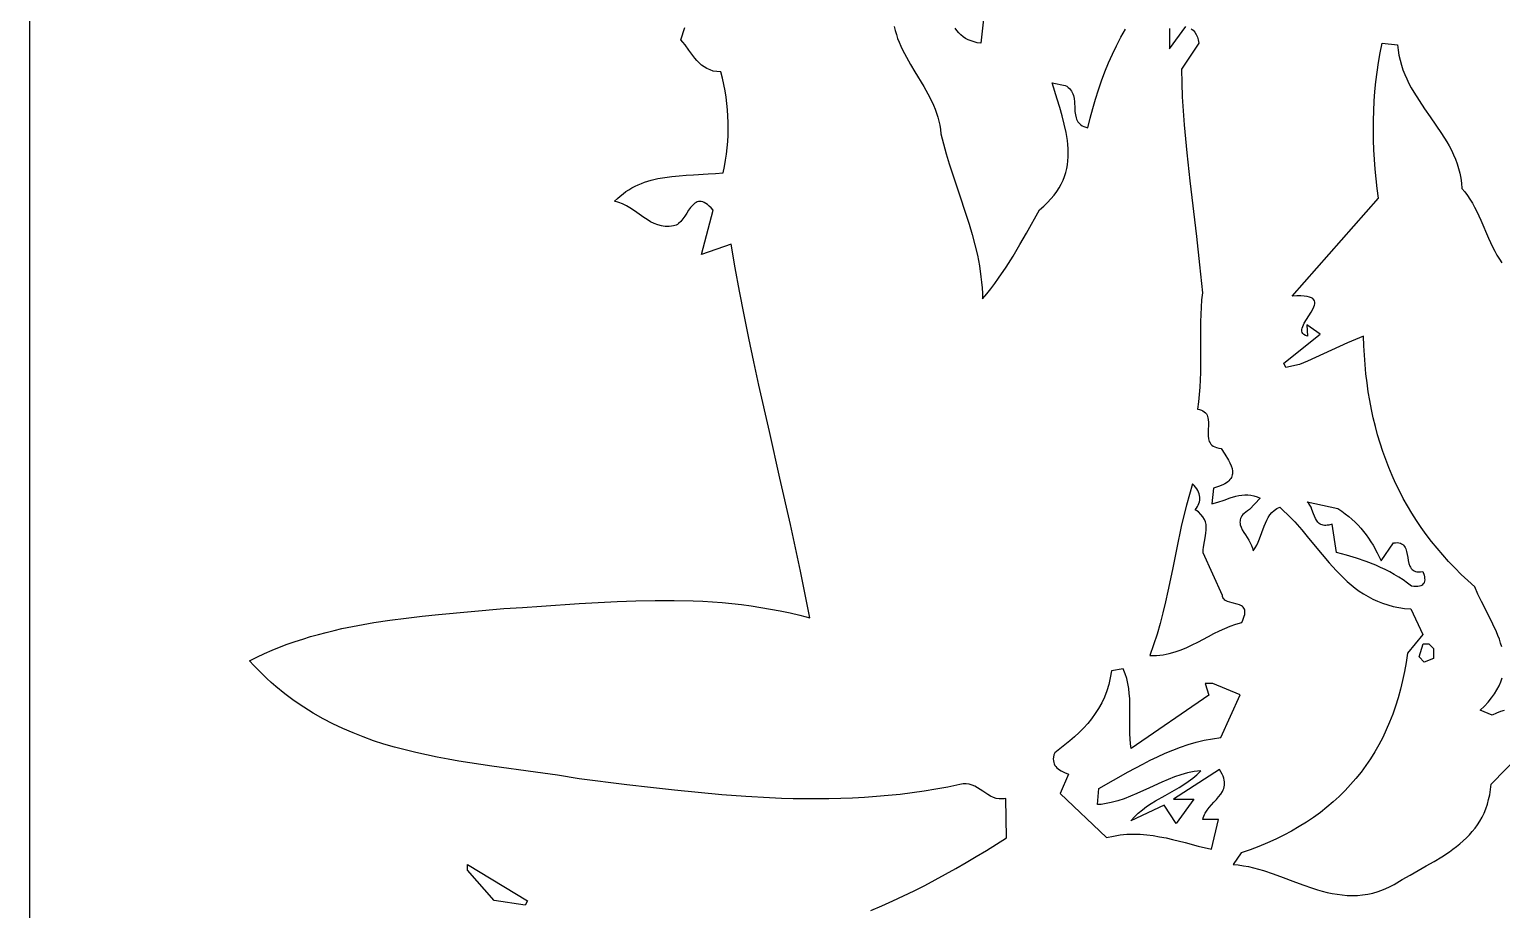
# Model space of a CAD drawing. Header units: metres. Extents: x 0 to 50, y 0 to 50.
# Drawn here: x 0 to 16.84, y 16.63 to 26.69 of the extents above; entities that cross this region are included whole.
import ezdxf

# ---------------------------------------------------------------- set-up
doc = ezdxf.new("R2010")
doc.units = ezdxf.units.M

msp = doc.modelspace()

# ---------------------------------------------------------------- linework, layer by layer
for points in [[(0, 47), (0, 3)], [(10.913508, 26.84441), (10.879008, 26.534013), (10.879008, 26.534013), (10.839927, 26.540601), (10.803089, 26.549556), (10.768486, 26.560877), (10.73611, 26.574562), (10.705951, 26.590609), (10.678002, 26.609016), (10.652253, 26.629783), (10.628697, 26.652907), (10.607325, 26.678387), (10.588128, 26.706221)], [(9.623575, 16.619814), (9.749253, 16.673623), (9.873613, 16.729302), (9.996718, 16.786798), (10.118632, 16.846059), (10.239417, 16.907033), (10.359137, 16.969667), (10.477853, 17.033909), (10.59563, 17.099708), (10.712531, 17.16701), (10.828618, 17.235763), (10.943954, 17.305916), (11.172626, 17.45021), (11.165529, 17.901524), (11.165529, 17.901524), (11.146036, 17.897564), (11.127146, 17.895381), (11.10882, 17.894854), (11.091015, 17.895863), (11.05681, 17.902007), (11.024205, 17.912848), (10.992875, 17.927423), (10.962494, 17.944769), (10.903275, 17.983917), (10.843946, 18.022585), (10.813426, 18.03933), (10.7819, 18.053064), (10.749045, 18.062824), (10.714534, 18.067645), (10.696555, 18.067903), (10.678041, 18.066565), (10.65895, 18.063511), (10.639241, 18.05862), (10.639241, 18.05862), (10.503049, 18.030732), (10.366893, 18.005762), (10.230769, 17.983611), (10.094676, 17.96418), (9.958611, 17.947371), (9.822574, 17.933086), (9.686561, 17.921225), (9.55057, 17.91169), (9.4146, 17.904383), (9.278649, 17.899204), (9.142714, 17.896056), (9.006794, 17.894839), (8.870886, 17.895456), (8.734989, 17.897807), (8.5991, 17.901793), (8.463217, 17.907317), (8.191462, 17.922582), (7.919709, 17.942813), (7.647939, 17.967221), (7.376139, 17.995017), (7.10429, 18.025412), (6.832377, 18.057618), (6.288292, 18.124306), (6.288292, 18.124306), (6.039425, 18.165064), (5.789143, 18.201769), (5.287048, 18.271481), (5.036591, 18.308719), (4.911807, 18.328858), (4.787432, 18.350364), (4.663551, 18.3735), (4.540249, 18.398532), (4.417611, 18.425724), (4.29572, 18.455339), (4.174663, 18.487643), (4.054524, 18.5229), (3.935387, 18.561374), (3.817337, 18.603329), (3.70046, 18.649031), (3.584839, 18.698743), (3.47056, 18.75273), (3.357707, 18.811256), (3.246366, 18.874586), (3.13662, 18.942984), (3.028555, 19.016715), (2.922255, 19.096042), (2.817806, 19.181231), (2.766302, 19.226106), (2.715291, 19.272546), (2.664786, 19.320583), (2.614796, 19.37025), (2.565333, 19.421581), (2.516406, 19.474609), (2.516406, 19.474609), (2.601877, 19.516882), (2.687905, 19.556746), (2.77447, 19.594292), (2.86155, 19.629607), (2.949124, 19.662781), (3.037172, 19.693902), (3.125672, 19.723058), (3.214603, 19.750339), (3.303945, 19.775834), (3.393676, 19.79963), (3.483775, 19.821817), (3.574221, 19.842484), (3.756072, 19.87961), (3.939059, 19.911719), (4.123015, 19.93952), (4.307772, 19.963723), (4.493161, 19.985038), (4.679014, 20.004175), (5.051442, 20.038752), (5.423709, 20.073132), (5.423709, 20.073132), (5.639111, 20.085528), (5.854662, 20.099372), (6.286463, 20.127972), (6.502841, 20.141015), (6.71962, 20.152075), (6.936864, 20.160296), (7.154638, 20.16482), (7.373003, 20.16479), (7.592024, 20.159348), (7.7018, 20.154329), (7.811763, 20.147637), (7.921922, 20.139162), (8.032285, 20.128799), (8.142859, 20.11644), (8.253652, 20.101977), (8.364672, 20.085305), (8.475928, 20.066314), (8.587426, 20.044899), (8.699175, 20.020953), (8.811184, 19.994367), (8.923459, 19.965035), (8.923459, 19.965035), (8.871324, 20.232482), (8.816853, 20.499351), (8.760433, 20.765757), (8.702449, 21.031814), (8.583342, 21.563344), (8.462626, 22.094859), (8.343397, 22.62728), (8.285308, 22.894116), (8.228751, 23.161524), (8.174113, 23.429618), (8.121782, 23.698513), (8.072144, 23.968323), (8.025585, 24.239165), (7.686701, 24.119034), (7.819557, 24.626489), (7.819557, 24.626489), (7.796939, 24.651816), (7.775471, 24.673018), (7.755092, 24.690309), (7.735743, 24.703902), (7.717363, 24.714008), (7.699891, 24.720842), (7.683267, 24.724616), (7.667431, 24.725542), (7.652321, 24.723833), (7.637878, 24.719703), (7.624041, 24.713363), (7.610749, 24.705027), (7.597943, 24.694908), (7.585561, 24.683217), (7.561829, 24.655974), (7.539071, 24.625001), (7.516802, 24.592), (7.494539, 24.558672), (7.471798, 24.52672), (7.448095, 24.497847), (7.422946, 24.473753), (7.409679, 24.464031), (7.395869, 24.456141), (7.381456, 24.450298), (7.366379, 24.446714), (7.366379, 24.446714), (7.341841, 24.442074), (7.31792, 24.439355), (7.294579, 24.438451), (7.271776, 24.439257), (7.249474, 24.441667), (7.227631, 24.445576), (7.185169, 24.45747), (7.144075, 24.474096), (7.104031, 24.49461), (7.064724, 24.518171), (7.025838, 24.543934), (6.948062, 24.598696), (6.908542, 24.626009), (6.86818, 24.652153), (6.826659, 24.676285), (6.783664, 24.697561), (6.73888, 24.715139), (6.69199, 24.728176), (6.69199, 24.728176), (6.723437, 24.758846), (6.755596, 24.787273), (6.788441, 24.813548), (6.821949, 24.837764), (6.856096, 24.860012), (6.890859, 24.880385), (6.926213, 24.898975), (6.962136, 24.915873), (6.998602, 24.931171), (7.035588, 24.944961), (7.111027, 24.968387), (7.188261, 24.986886), (7.2671, 25.001194), (7.347354, 25.012045), (7.428831, 25.020177), (7.511342, 25.026323), (7.594696, 25.031222), (7.763172, 25.040214), (7.847912, 25.04578), (7.932735, 25.053039), (7.932735, 25.053039), (7.947379, 25.124429), (7.959982, 25.195946), (7.970518, 25.267583), (7.978963, 25.339336), (7.985289, 25.411197), (7.989473, 25.483162), (7.99149, 25.555223), (7.991312, 25.627374), (7.988917, 25.699611), (7.984277, 25.771925), (7.977368, 25.844313), (7.968165, 25.916767), (7.956641, 25.989281), (7.942773, 26.06185), (7.926534, 26.134468), (7.907899, 26.207127), (7.907899, 26.207127), (7.862533, 26.209658), (7.82109, 26.21699), (7.783206, 26.228678), (7.748517, 26.244278), (7.71666, 26.263344), (7.687272, 26.285434), (7.659989, 26.310101), (7.634449, 26.336902), (7.610286, 26.365392), (7.587139, 26.395126), (7.542436, 26.456549), (7.497433, 26.517615), (7.473911, 26.546902), (7.449223, 26.574767), (7.497014, 26.715164)], [(9.891185, 26.72746), (9.901625, 26.681048), (9.914397, 26.635395), (9.929302, 26.590434), (9.946148, 26.546101), (9.964737, 26.50233), (9.984874, 26.459055), (10.02901, 26.373734), (10.076991, 26.289612), (10.127253, 26.206168), (10.228358, 26.039215), (10.276072, 25.954659), (10.319807, 25.868686), (10.339693, 25.825004), (10.357998, 25.780771), (10.374526, 25.735922), (10.389081, 25.690392), (10.401467, 25.644114), (10.41149, 25.597023), (10.418953, 25.549055), (10.423661, 25.500143), (10.423661, 25.500143), (10.452134, 25.384468), (10.484163, 25.269508), (10.519023, 25.155043), (10.555991, 25.040849), (10.633347, 24.812388), (10.710434, 24.582345), (10.747063, 24.466176), (10.781451, 24.348944), (10.812872, 24.230428), (10.840601, 24.110405), (10.863914, 23.988654), (10.882086, 23.864951), (10.889017, 23.802299), (10.894392, 23.739075), (10.898118, 23.675252), (10.900106, 23.610803), (10.900106, 23.610803), (10.948406, 23.668242), (10.995118, 23.726998), (11.040366, 23.78697), (11.084276, 23.848056), (11.168577, 23.973165), (11.249022, 24.101515), (11.326607, 24.232294), (11.402333, 24.364692), (11.552198, 24.631101), (11.552198, 24.631101), (11.600123, 24.671661), (11.643636, 24.712712), (11.682897, 24.754237), (11.718068, 24.796217), (11.749309, 24.838635), (11.776781, 24.881472), (11.800647, 24.924711), (11.821067, 24.968334), (11.838201, 25.012322), (11.852213, 25.056657), (11.863261, 25.101322), (11.871509, 25.146299), (11.877116, 25.191569), (11.880244, 25.237114), (11.881055, 25.282917), (11.879708, 25.32896), (11.876366, 25.375224), (11.87119, 25.421692), (11.864341, 25.468345), (11.855979, 25.515165), (11.835364, 25.609236), (11.810635, 25.703762), (11.78308, 25.798597), (11.753989, 25.893597), (11.696357, 26.08352), (11.844828, 26.053063), (11.844828, 26.053063), (11.863746, 26.042024), (11.880268, 26.029859), (11.894561, 26.016654), (11.906797, 26.002494), (11.917146, 25.987467), (11.925777, 25.971657), (11.93286, 25.955152), (11.938566, 25.938038), (11.946524, 25.902325), (11.951011, 25.865209), (11.955011, 25.78952), (11.957243, 25.752326), (11.961444, 25.716486), (11.968972, 25.682687), (11.974409, 25.666768), (11.981188, 25.651619), (11.989478, 25.637324), (11.99945, 25.623971), (12.011274, 25.611646), (12.02512, 25.600434), (12.041157, 25.590421), (12.059556, 25.581694), (12.080487, 25.57434), (12.104119, 25.568443), (12.104119, 25.568443), (12.131107, 25.67909), (12.160293, 25.78814), (12.19175, 25.895587), (12.225552, 26.001427), (12.261772, 26.105654), (12.300484, 26.208262), (12.341761, 26.309246), (12.385675, 26.4086), (12.432302, 26.506319), (12.481713, 26.602396), (12.533983, 26.696828)], [(13.0387, 26.701805), (13.03832, 26.47016), (13.226717, 26.724702)], [(13.285946, 26.701076), (13.309359, 26.682876), (13.328982, 26.660664), (13.345075, 26.634622), (13.357897, 26.604935), (13.367705, 26.571786), (13.37476, 26.53536), (13.17377, 26.2392), (13.17377, 26.2392), (13.177791, 26.079729), (13.184691, 25.920281), (13.194165, 25.760841), (13.205913, 25.601392), (13.219631, 25.441918), (13.235017, 25.282406), (13.269581, 24.9632), (13.345406, 24.323626), (13.381826, 24.00301), (13.414022, 23.681673), (13.414022, 23.681673), (13.405629, 23.599221), (13.399718, 23.516666), (13.395893, 23.434011), (13.393762, 23.351256), (13.392999, 23.185449), (13.394274, 23.019254), (13.394429, 22.852679), (13.393101, 22.769251), (13.390309, 22.68573), (13.38566, 22.602118), (13.378758, 22.518416), (13.369209, 22.434625), (13.356619, 22.350745), (13.356619, 22.350745), (13.381323, 22.345845), (13.402708, 22.339129), (13.421, 22.33072), (13.436428, 22.32074), (13.449219, 22.309312), (13.4596, 22.29656), (13.467799, 22.282606), (13.474043, 22.267573), (13.47856, 22.251584), (13.481578, 22.234763), (13.484025, 22.199112), (13.483205, 22.161603), (13.480936, 22.123221), (13.479041, 22.084948), (13.479338, 22.047767), (13.483647, 22.012663), (13.487876, 21.996196), (13.49379, 21.980617), (13.501618, 21.966049), (13.511586, 21.952614), (13.523923, 21.940435), (13.538856, 21.929636), (13.556612, 21.920339), (13.577419, 21.912668), (13.601504, 21.906744), (13.629095, 21.902691), (13.629095, 21.902691), (13.672615, 21.835659), (13.712835, 21.76931), (13.729787, 21.736734), (13.74361, 21.70474), (13.753536, 21.673465), (13.758797, 21.643045), (13.758626, 21.613618), (13.756263, 21.59932), (13.752254, 21.585321), (13.746503, 21.571639), (13.738913, 21.558291), (13.72939, 21.545294), (13.717836, 21.532665), (13.704157, 21.520421), (13.688255, 21.508579), (13.670035, 21.497157), (13.649402, 21.486171), (13.600508, 21.465578), (13.540806, 21.446936), (13.521, 21.267058), (13.521, 21.267058), (13.592047, 21.288378), (13.661648, 21.312611), (13.730271, 21.336414), (13.798382, 21.356444), (13.832391, 21.364), (13.866447, 21.36936), (13.900608, 21.372105), (13.934933, 21.371818), (13.96948, 21.368081), (14.004308, 21.360477), (14.039474, 21.348587), (14.075037, 21.331994), (13.951645, 21.202715), (13.951645, 21.202715), (13.92898, 21.188289), (13.909356, 21.173873), (13.892623, 21.159465), (13.878633, 21.145063), (13.867235, 21.130663), (13.85828, 21.116262), (13.851619, 21.101859), (13.847103, 21.08745), (13.844581, 21.073032), (13.843904, 21.058604), (13.844923, 21.044161), (13.847489, 21.029702), (13.856661, 21.000723), (13.870224, 20.971645), (13.886984, 20.942446), (13.905744, 20.913104), (13.944482, 20.853906), (13.962068, 20.824005), (13.976871, 20.793875), (13.987696, 20.763494), (13.993346, 20.732839), (13.993346, 20.732839), (14.01617, 20.764286), (14.035927, 20.797508), (14.05317, 20.832116), (14.06845, 20.86772), (14.095323, 20.94036), (14.120958, 21.012315), (14.134689, 21.047062), (14.149765, 21.08047), (14.166736, 21.11215), (14.186153, 21.141713), (14.208569, 21.168768), (14.234534, 21.192928), (14.2646, 21.213802), (14.299318, 21.231002), (14.299318, 21.231002), (14.343837, 21.190607), (14.387157, 21.148769), (14.429412, 21.10566), (14.470735, 21.061448), (14.551129, 20.970402), (14.629415, 20.876994), (14.783974, 20.688548), (14.862402, 20.596237), (14.943031, 20.50702), (14.984507, 20.463997), (15.026938, 20.422259), (15.070458, 20.381976), (15.115201, 20.343318), (15.161303, 20.306456), (15.208897, 20.271561), (15.258119, 20.238803), (15.309103, 20.208352), (15.361984, 20.180379), (15.416896, 20.155054), (15.473975, 20.132547), (15.533354, 20.11303), (15.595169, 20.096673), (15.659554, 20.083646), (15.726643, 20.074119), (15.796572, 20.068263), (15.933705, 19.77576), (15.760479, 19.561921), (15.760479, 19.561921), (15.744687, 19.455425), (15.726096, 19.35118), (15.704703, 19.249188), (15.680507, 19.149451), (15.653507, 19.05197), (15.6237, 18.956746), (15.591085, 18.863782), (15.555659, 18.773077), (15.517422, 18.684635), (15.476371, 18.598456), (15.432504, 18.514541), (15.38582, 18.432893), (15.336316, 18.353512), (15.283992, 18.2764), (15.228845, 18.201559), (15.170873, 18.12899), (15.110075, 18.058694), (15.046449, 17.990673), (14.979993, 17.924928), (14.910705, 17.861461), (14.838583, 17.800273), (14.763626, 17.741366), (14.685832, 17.684741), (14.605198, 17.630399), (14.521724, 17.578342), (14.435408, 17.528572), (14.346246, 17.481089), (14.254239, 17.435896), (14.159384, 17.392993), (14.061678, 17.352383), (13.961121, 17.314066), (13.857711, 17.278044), (13.766659, 17.146867), (13.766659, 17.146867), (13.825125, 17.140833), (13.883194, 17.13213), (13.940899, 17.121018), (13.998275, 17.107756), (14.055356, 17.092604), (14.112175, 17.075821), (14.225161, 17.038402), (14.337505, 16.997576), (14.449477, 16.955418), (14.561345, 16.914006), (14.673381, 16.875416), (14.729547, 16.857828), (14.785855, 16.841725), (14.84234, 16.827365), (14.899036, 16.815009), (14.955976, 16.804916), (15.013195, 16.797345), (15.070725, 16.792557), (15.128601, 16.79081), (15.186856, 16.792365), (15.245524, 16.79748), (15.304639, 16.806416), (15.364235, 16.819432), (15.424345, 16.836788), (15.485003, 16.858742), (15.546243, 16.885556), (15.608099, 16.917487), (15.608099, 16.917487), (15.697578, 16.972537), (15.788886, 17.025475), (15.973102, 17.128727), (16.064068, 17.180895), (16.152976, 17.234662), (16.238855, 17.290954), (16.280354, 17.320337), (16.320732, 17.350699), (16.359867, 17.382156), (16.397638, 17.414824), (16.433922, 17.448818), (16.468598, 17.484256), (16.501546, 17.521252), (16.532643, 17.559923), (16.561768, 17.600385), (16.5888, 17.642753), (16.613617, 17.687143), (16.636097, 17.733672), (16.65612, 17.782455), (16.673564, 17.833608), (16.688307, 17.887247), (16.700227, 17.943488), (16.709204, 18.002447), (16.715116, 18.06424), (17.223211, 18.582073)], [(16.837486, 19.633088), (16.824977, 19.676798), (16.810525, 19.720377), (16.794351, 19.763834), (16.776679, 19.807175), (16.737721, 19.893543), (16.695425, 19.97954), (16.607909, 20.150661), (16.566235, 20.235906), (16.528315, 20.32102), (16.528315, 20.32102), (16.449986, 20.39133), (16.37431, 20.462867), (16.301269, 20.535632), (16.230848, 20.609627), (16.16303, 20.684852), (16.0978, 20.761309), (16.035142, 20.838998), (15.975038, 20.91792), (15.917474, 20.998076), (15.862433, 21.079466), (15.809898, 21.162093), (15.759854, 21.245957), (15.712284, 21.331058), (15.667172, 21.417398), (15.624503, 21.504978), (15.584259, 21.593798), (15.546425, 21.68386), (15.510985, 21.775164), (15.477922, 21.867711), (15.447221, 21.961502), (15.418864, 22.056539), (15.392837, 22.152821), (15.369122, 22.250351), (15.347704, 22.349128), (15.328567, 22.449154), (15.311694, 22.55043), (15.297069, 22.652957), (15.284676, 22.756735), (15.274499, 22.861765), (15.266521, 22.968049), (15.260727, 23.075588), (15.257101, 23.184381), (15.257101, 23.184381), (15.164068, 23.148421), (15.072233, 23.109265), (14.981217, 23.067892), (14.890643, 23.025279), (14.709309, 22.940245), (14.617793, 22.899779), (14.525209, 22.861984), (14.367199, 22.826709), (14.34504, 22.877205), (14.762176, 23.208715), (14.608693, 23.316562), (14.615266, 23.185626), (14.615266, 23.185626), (14.592919, 23.193774), (14.575878, 23.20384), (14.563719, 23.215672), (14.556021, 23.229117), (14.552363, 23.244024), (14.552322, 23.260239), (14.555478, 23.277611), (14.561408, 23.295987), (14.569692, 23.315215), (14.579907, 23.335142), (14.604443, 23.376487), (14.65814, 23.460872), (14.680554, 23.501475), (14.689177, 23.520846), (14.695515, 23.539394), (14.699145, 23.556966), (14.699648, 23.573411), (14.6966, 23.588575), (14.689581, 23.602307), (14.678168, 23.614454), (14.66194, 23.624864), (14.640476, 23.633385), (14.613354, 23.639865), (14.580151, 23.64415), (14.540448, 23.646089), (14.493821, 23.64553), (14.439849, 23.64232), (15.429785, 24.761472), (15.429785, 24.761472), (15.414906, 24.872438), (15.402035, 24.983433), (15.391238, 25.09445), (15.382579, 25.205484), (15.376124, 25.316527), (15.371937, 25.427573), (15.370085, 25.538615), (15.370631, 25.649647), (15.373642, 25.760663), (15.379181, 25.871655), (15.387315, 25.982617), (15.398109, 26.093542), (15.411627, 26.204425), (15.427935, 26.315258), (15.447097, 26.426034), (15.46918, 26.536748), (15.64731, 26.516629), (15.64731, 26.516629), (15.653252, 26.456339), (15.662588, 26.397731), (15.675088, 26.340695), (15.690521, 26.28512), (15.708659, 26.230896), (15.729272, 26.177913), (15.752129, 26.126058), (15.777001, 26.075224), (15.803659, 26.025297), (15.831872, 25.976169), (15.892044, 25.879865), (15.95568, 25.785427), (16.020942, 25.691971), (16.085992, 25.598614), (16.14899, 25.504469), (16.208099, 25.408655), (16.235621, 25.359845), (16.261481, 25.310285), (16.285449, 25.259866), (16.307297, 25.208477), (16.326793, 25.156007), (16.343708, 25.102346), (16.357813, 25.047383), (16.368877, 24.991008), (16.376671, 24.93311), (16.380965, 24.873578), (16.380965, 24.873578), (16.414495, 24.835336), (16.445666, 24.794473), (16.474742, 24.751279), (16.50199, 24.706048), (16.527676, 24.659071), (16.552065, 24.610641), (16.598018, 24.510591), (16.686065, 24.305911), (16.732413, 24.205957), (16.757098, 24.157599), (16.783146, 24.11071), (16.810821, 24.065583), (16.840391, 24.022509)], [(13.301765, 21.496303), (13.301765, 21.496303), (13.265263, 21.376257), (13.231966, 21.255361), (13.20136, 21.133721), (13.172931, 21.011446), (13.120552, 20.765419), (13.070723, 20.518142), (13.019335, 20.270475), (12.991774, 20.146764), (12.962282, 20.023279), (12.930348, 19.900128), (12.895456, 19.777417), (12.857095, 19.655254), (12.81475, 19.533748), (12.81475, 19.533748), (12.853206, 19.533703), (12.890909, 19.53541), (12.9279, 19.53877), (12.964215, 19.543685), (13.034977, 19.557781), (13.103502, 19.576908), (13.170101, 19.600275), (13.23508, 19.627089), (13.29875, 19.656561), (13.361418, 19.687899), (13.484983, 19.753009), (13.546498, 19.785198), (13.608246, 19.816089), (13.670535, 19.84489), (13.733674, 19.870811), (13.797971, 19.89306), (13.863736, 19.910846), (13.863736, 19.910846), (13.876396, 19.937868), (13.886207, 19.962418), (13.893327, 19.984629), (13.897915, 20.004639), (13.90013, 20.022583), (13.900131, 20.038597), (13.898078, 20.052816), (13.89413, 20.065376), (13.888445, 20.076413), (13.881182, 20.086062), (13.872502, 20.09446), (13.862562, 20.101741), (13.839542, 20.1135), (13.813394, 20.122423), (13.756807, 20.136107), (13.728913, 20.143039), (13.702981, 20.15148), (13.680286, 20.162514), (13.67055, 20.169343), (13.6621, 20.177228), (13.655095, 20.186305), (13.649694, 20.196708), (13.646057, 20.208574), (13.644343, 20.222039), (13.424327, 20.710416), (13.424327, 20.710416), (13.425093, 20.741705), (13.428258, 20.773485), (13.438985, 20.83803), (13.450894, 20.903073), (13.455538, 20.935477), (13.458374, 20.967638), (13.458699, 20.999436), (13.455812, 21.030747), (13.449011, 21.06145), (13.437596, 21.091423), (13.420864, 21.120544), (13.398114, 21.14869), (13.368644, 21.175739), (13.331753, 21.201569), (13.331753, 21.201569), (13.345514, 21.219469), (13.357275, 21.237403), (13.367019, 21.255379), (13.374727, 21.273403), (13.380381, 21.291485), (13.383963, 21.309631), (13.385453, 21.327849), (13.384835, 21.346147), (13.38209, 21.364531), (13.377198, 21.383011), (13.370143, 21.401593), (13.360905, 21.420285), (13.349467, 21.439094), (13.33581, 21.458028), (13.319915, 21.477096), (13.301765, 21.496303)], [(14.612579, 21.29167), (14.964865, 21.215067), (14.964865, 21.215067), (15.007807, 21.186289), (15.048757, 21.156407), (15.087795, 21.125412), (15.125003, 21.093296), (15.160462, 21.060049), (15.194254, 21.025664), (15.22646, 20.990131), (15.257162, 20.953441), (15.286441, 20.915587), (15.314379, 20.876559), (15.341058, 20.836348), (15.366558, 20.794947), (15.414348, 20.708535), (15.458403, 20.617255), (15.598837, 20.821292), (15.598837, 20.821292), (15.622554, 20.824456), (15.643655, 20.824998), (15.662316, 20.823092), (15.678714, 20.818916), (15.693024, 20.812645), (15.705423, 20.804458), (15.716086, 20.79453), (15.725191, 20.783037), (15.732913, 20.770157), (15.739428, 20.756066), (15.749544, 20.724957), (15.756948, 20.691122), (15.76305, 20.655974), (15.76926, 20.620925), (15.776986, 20.587388), (15.787639, 20.556775), (15.794503, 20.543006), (15.802627, 20.530498), (15.812188, 20.519428), (15.823362, 20.509971), (15.836324, 20.502305), (15.851251, 20.496606), (15.86832, 20.49305), (15.887705, 20.491814), (15.909585, 20.493075), (15.934134, 20.49701), (15.934134, 20.49701), (15.948876, 20.453971), (15.953473, 20.434468), (15.956116, 20.416373), (15.956729, 20.399734), (15.955233, 20.384597), (15.951552, 20.371011), (15.945608, 20.359023), (15.937323, 20.34868), (15.92662, 20.34003), (15.913422, 20.333121), (15.89765, 20.328), (15.879228, 20.324714), (15.858077, 20.32331), (15.834121, 20.323838), (15.807282, 20.326343), (15.807282, 20.326343), (15.75924, 20.363639), (15.710158, 20.398574), (15.6601, 20.431278), (15.609126, 20.46188), (15.5573, 20.49051), (15.504684, 20.517296), (15.45134, 20.542369), (15.397331, 20.565858), (15.287567, 20.608603), (15.175891, 20.646565), (15.062803, 20.68078), (14.948801, 20.712285), (14.900504, 21.038289), (14.900504, 21.038289), (14.859598, 21.0266), (14.841455, 21.023482), (14.824745, 21.022056), (14.809388, 21.02223), (14.795302, 21.023912), (14.782409, 21.027007), (14.770628, 21.031423), (14.759878, 21.037067), (14.750078, 21.043846), (14.733012, 21.060435), (14.718786, 21.080445), (14.706759, 21.103133), (14.696287, 21.127754), (14.686728, 21.153563), (14.667781, 21.205767), (14.657108, 21.230672), (14.644778, 21.253788), (14.630149, 21.274369), (14.612579, 21.29167)], [(15.938612, 19.669944), (16.004194, 19.669944), (16.059371, 19.61479), (16.059371, 19.501632), (15.951431, 19.460707), (15.893524, 19.518589), (15.938612, 19.669944)], [(13.610659, 18.230432), (13.083969, 17.891258), (13.31602, 17.891258), (13.115825, 17.615203), (12.975917, 17.824396), (12.597074, 17.642998), (12.597074, 17.642998), (12.637827, 17.689881), (12.681678, 17.73267), (12.728225, 17.771928), (12.777067, 17.808215), (12.827801, 17.842093), (12.880028, 17.874123), (12.987349, 17.934885), (13.095817, 17.994992), (13.149478, 18.026203), (13.202221, 18.058935), (13.253644, 18.093748), (13.303346, 18.131203), (13.350925, 18.171864), (13.395981, 18.216289), (13.395981, 18.216289), (13.357103, 18.212607), (13.318648, 18.207291), (13.242885, 18.1922), (13.168458, 18.171887), (13.095133, 18.147228), (13.022678, 18.119093), (12.950859, 18.088356), (12.808194, 18.022569), (12.665272, 17.95685), (12.59313, 17.926199), (12.520224, 17.898183), (12.44632, 17.873675), (12.371183, 17.85355), (12.33308, 17.845403), (12.294582, 17.838678), (12.255659, 17.833486), (12.216282, 17.829935), (12.231239, 18.015885), (12.231239, 18.015885), (12.566302, 18.204161), (12.73356, 18.294206), (12.817765, 18.337053), (12.902602, 18.378011), (12.988255, 18.416751), (13.074907, 18.452944), (13.162744, 18.486261), (13.251951, 18.516373), (13.342711, 18.54295), (13.43521, 18.565664), (13.529631, 18.584185), (13.626161, 18.598184), (13.847018, 19.086946), (13.532491, 19.214931), (13.446964, 19.214931), (13.489217, 19.080404), (12.601666, 18.470506), (12.601666, 18.470506), (12.593336, 18.52673), (12.587905, 18.58342), (12.584824, 18.640498), (12.583541, 18.697883), (12.584173, 18.813257), (12.5854, 18.928904), (12.584863, 18.98663), (12.582824, 19.044185), (12.578735, 19.101489), (12.572044, 19.158463), (12.562203, 19.215026), (12.54866, 19.271099), (12.530867, 19.326602), (12.508273, 19.381456), (12.374388, 19.361101), (12.374388, 19.361101), (12.361363, 19.27997), (12.343432, 19.202865), (12.320862, 19.129568), (12.293917, 19.059861), (12.262863, 18.993527), (12.227966, 18.930348), (12.18949, 18.870105), (12.147702, 18.812583), (12.102866, 18.757561), (12.055247, 18.704824), (12.005112, 18.654153), (11.952726, 18.60533), (11.898353, 18.558138), (11.84226, 18.512359), (11.784712, 18.467775), (11.725974, 18.424168), (11.725974, 18.424168), (11.71731, 18.398222), (11.71194, 18.374188), (11.709683, 18.351959), (11.710359, 18.331431), (11.713788, 18.312496), (11.719789, 18.295049), (11.728181, 18.278984), (11.738785, 18.264196), (11.75142, 18.250578), (11.765906, 18.238025), (11.782062, 18.22643), (11.799708, 18.215687), (11.838749, 18.196338), (11.881586, 18.179128), (11.788068, 17.957636), (12.317307, 17.452957), (12.317307, 17.452957), (12.396293, 17.471169), (12.474178, 17.483604), (12.551082, 17.490742), (12.627128, 17.493064), (12.702439, 17.49105), (12.777136, 17.485181), (12.851342, 17.475939), (12.92518, 17.463803), (12.998771, 17.449255), (13.072238, 17.432776), (13.219289, 17.395945), (13.36731, 17.357157), (13.51728, 17.320259), (13.597118, 17.661943), (13.421228, 17.658504), (13.421228, 17.658504), (13.425134, 17.678287), (13.43075, 17.697289), (13.437918, 17.715576), (13.446479, 17.733213), (13.46715, 17.766804), (13.491501, 17.798586), (13.518266, 17.829086), (13.546183, 17.858831), (13.573988, 17.888345), (13.600416, 17.918156), (13.624205, 17.948788), (13.64409, 17.98077), (13.652174, 17.99743), (13.658809, 18.014625), (13.663835, 18.03242), (13.667096, 18.050881), (13.668433, 18.070074), (13.667688, 18.090064), (13.664704, 18.110917), (13.659322, 18.132699), (13.651384, 18.155476), (13.640733, 18.179313), (13.627211, 18.204277), (13.610659, 18.230432)], [(16.865904, 18.906953), (16.824031, 18.894337), (16.778529, 18.876244), (16.729366, 18.852624), (16.592556, 18.909915), (16.592556, 18.909915), (16.641274, 18.956727), (16.684503, 19.003289), (16.722465, 19.049608), (16.755382, 19.095692), (16.783474, 19.141549), (16.806963, 19.187185), (16.826072, 19.232609), (16.841022, 19.277827)], [(5.670933, 16.682567), (5.313448, 16.736005), (5.010172, 17.080803), (5.010172, 17.145394), (5.69594, 16.73075), (5.670933, 16.682567)]]:
    msp.add_lwpolyline(points)

doc.saveas('drawing.dxf')
